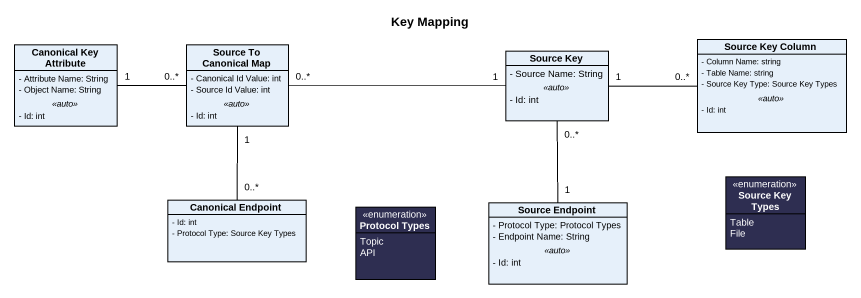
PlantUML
@startuml
title Key Mapping
hide circle
hide empty members
skinparam classAttributeIconSize 0
class "Canonical Key Attribute" as Canonical_Key_Attribute {
  - Attribute Name: String
  - Object Name: String
  .. <<auto>> ..
  - Id: int
}
class "Source To Canonical Map" as Source_To_Canonical_Map {
  - Canonical Id Value: int
  - Source Id Value: int
  .. <<auto>> ..
  - Id: int
}
class "Source Key" as Source_Key {
  - Source Name: String
  .. <<auto>> ..
  - Id: int
}
class "Source Key Column" as Source_Key_Column {
  - Column Name: string
  - Table Name: string
  - Source Key Type: Source Key Types
  .. <<auto>> ..
  - Id: int
}
enum "Source Key Types" as Source_Key_Types #2E2E51 {
  Table
  File
}
class "Canonical Endpoint" as Canonical_Endpoint {
  - Id: int
  - Protocol Type: Source Key Types
}
enum "Protocol Types" as Protocol_Types #2E2E51 {
  Topic
  API
}
class "Source Endpoint" as Source_Endpoint {
  - Protocol Type: Protocol Types
  - Endpoint Name: String
  .. <<auto>> ..
  - Id: int
}
Source_To_Canonical_Map "0..*" -left- "1" Canonical_Key_Attribute
Source_To_Canonical_Map "0..*" -right- "1" Source_Key
Source_Key "0..*" -- "1" Source_Endpoint
Source_Key_Column "0..*" -left- "1" Source_Key
Canonical_Endpoint "0..*" -up- "1" Source_To_Canonical_Map
@enduml
